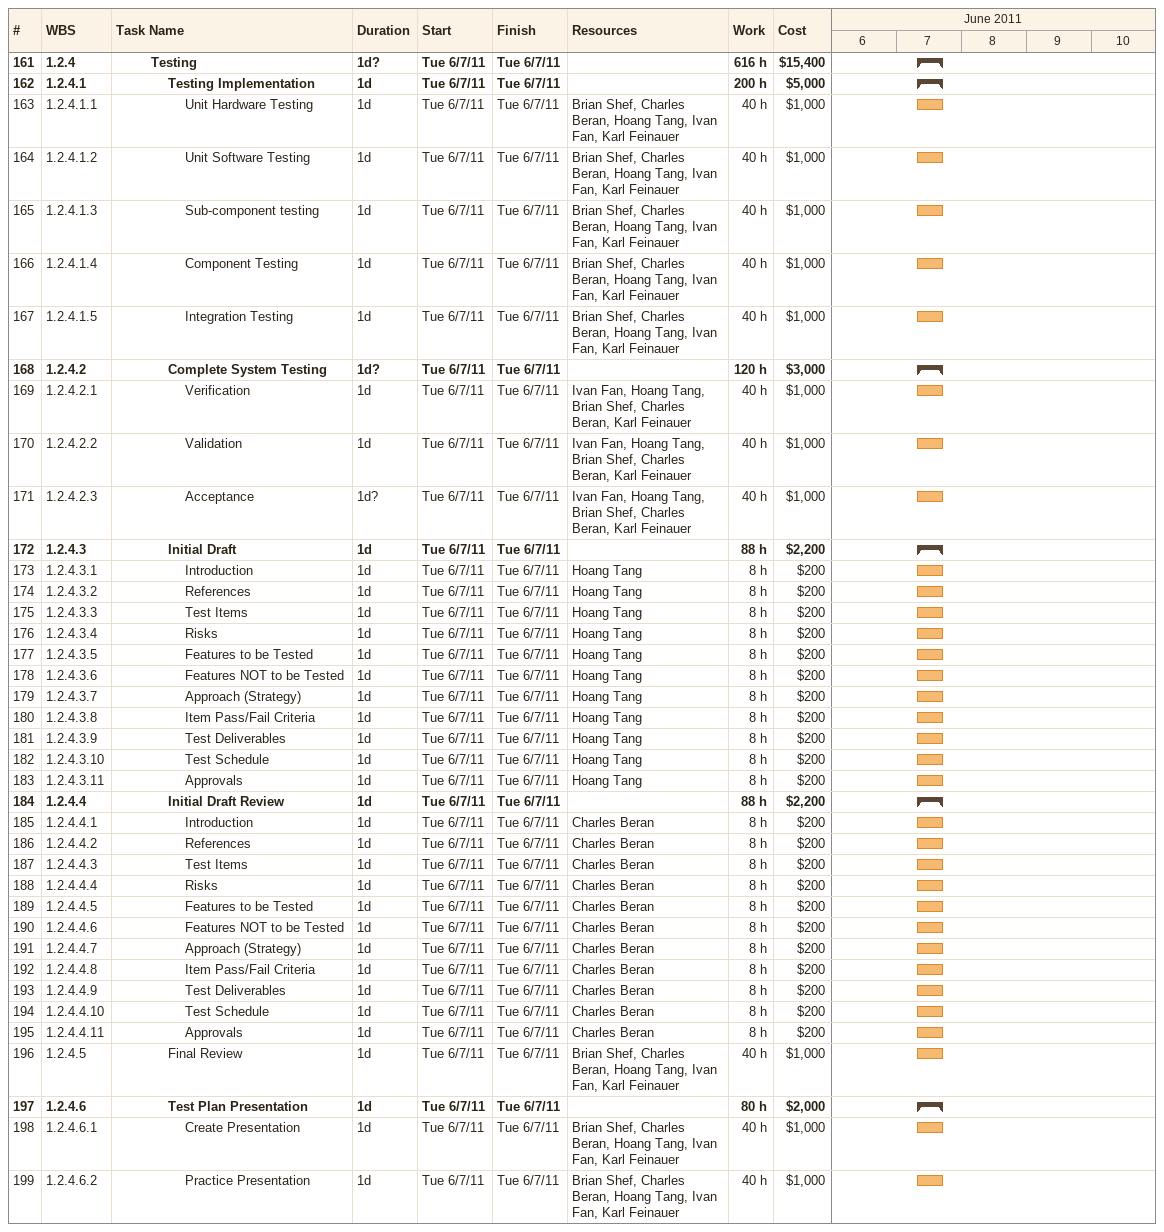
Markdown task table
| ID | WBS | Task | Duration | Start | Finish | Resources | Work (h) | Cost ($) |
|---|---|---|---|---|---|---|---|---|
| 161 | 1.2.4 | **Testing** | 1d? | 2011-06-07 | 2011-06-07 |  | 616 | 15400 |
| 162 | 1.2.4.1 | **Testing Implementation** | 1d | 2011-06-07 | 2011-06-07 |  | 200 | 5000 |
| 163 | 1.2.4.1.1 | Unit Hardware Testing | 1d | 2011-06-07 | 2011-06-07 | Brian Shef, Charles Beran, Hoang Tang, Ivan Fan, Karl Feinauer | 40 | 1000 |
| 164 | 1.2.4.1.2 | Unit Software Testing | 1d | 2011-06-07 | 2011-06-07 | Brian Shef, Charles Beran, Hoang Tang, Ivan Fan, Karl Feinauer | 40 | 1000 |
| 165 | 1.2.4.1.3 | Sub-component testing | 1d | 2011-06-07 | 2011-06-07 | Brian Shef, Charles Beran, Hoang Tang, Ivan Fan, Karl Feinauer | 40 | 1000 |
| 166 | 1.2.4.1.4 | Component Testing | 1d | 2011-06-07 | 2011-06-07 | Brian Shef, Charles Beran, Hoang Tang, Ivan Fan, Karl Feinauer | 40 | 1000 |
| 167 | 1.2.4.1.5 | Integration Testing | 1d | 2011-06-07 | 2011-06-07 | Brian Shef, Charles Beran, Hoang Tang, Ivan Fan, Karl Feinauer | 40 | 1000 |
| 168 | 1.2.4.2 | **Complete System Testing** | 1d? | 2011-06-07 | 2011-06-07 |  | 120 | 3000 |
| 169 | 1.2.4.2.1 | Verification | 1d | 2011-06-07 | 2011-06-07 | Ivan Fan, Hoang Tang, Brian Shef, Charles Beran, Karl Feinauer | 40 | 1000 |
| 170 | 1.2.4.2.2 | Validation | 1d | 2011-06-07 | 2011-06-07 | Ivan Fan, Hoang Tang, Brian Shef, Charles Beran, Karl Feinauer | 40 | 1000 |
| 171 | 1.2.4.2.3 | Acceptance | 1d? | 2011-06-07 | 2011-06-07 | Ivan Fan, Hoang Tang, Brian Shef, Charles Beran, Karl Feinauer | 40 | 1000 |
| 172 | 1.2.4.3 | **Initial Draft** | 1d | 2011-06-07 | 2011-06-07 |  | 88 | 2200 |
| 173 | 1.2.4.3.1 | Introduction | 1d | 2011-06-07 | 2011-06-07 | Hoang Tang | 8 | 200 |
| 174 | 1.2.4.3.2 | References | 1d | 2011-06-07 | 2011-06-07 | Hoang Tang | 8 | 200 |
| 175 | 1.2.4.3.3 | Test Items | 1d | 2011-06-07 | 2011-06-07 | Hoang Tang | 8 | 200 |
| 176 | 1.2.4.3.4 | Risks | 1d | 2011-06-07 | 2011-06-07 | Hoang Tang | 8 | 200 |
| 177 | 1.2.4.3.5 | Features to be Tested | 1d | 2011-06-07 | 2011-06-07 | Hoang Tang | 8 | 200 |
| 178 | 1.2.4.3.6 | Features NOT to be Tested | 1d | 2011-06-07 | 2011-06-07 | Hoang Tang | 8 | 200 |
| 179 | 1.2.4.3.7 | Approach (Strategy) | 1d | 2011-06-07 | 2011-06-07 | Hoang Tang | 8 | 200 |
| 180 | 1.2.4.3.8 | Item Pass/Fail Criteria | 1d | 2011-06-07 | 2011-06-07 | Hoang Tang | 8 | 200 |
| 181 | 1.2.4.3.9 | Test Deliverables | 1d | 2011-06-07 | 2011-06-07 | Hoang Tang | 8 | 200 |
| 182 | 1.2.4.3.10 | Test Schedule | 1d | 2011-06-07 | 2011-06-07 | Hoang Tang | 8 | 200 |
| 183 | 1.2.4.3.11 | Approvals | 1d | 2011-06-07 | 2011-06-07 | Hoang Tang | 8 | 200 |
| 184 | 1.2.4.4 | **Initial Draft Review** | 1d | 2011-06-07 | 2011-06-07 |  | 88 | 2200 |
| 185 | 1.2.4.4.1 | Introduction | 1d | 2011-06-07 | 2011-06-07 | Charles Beran | 8 | 200 |
| 186 | 1.2.4.4.2 | References | 1d | 2011-06-07 | 2011-06-07 | Charles Beran | 8 | 200 |
| 187 | 1.2.4.4.3 | Test Items | 1d | 2011-06-07 | 2011-06-07 | Charles Beran | 8 | 200 |
| 188 | 1.2.4.4.4 | Risks | 1d | 2011-06-07 | 2011-06-07 | Charles Beran | 8 | 200 |
| 189 | 1.2.4.4.5 | Features to be Tested | 1d | 2011-06-07 | 2011-06-07 | Charles Beran | 8 | 200 |
| 190 | 1.2.4.4.6 | Features NOT to be Tested | 1d | 2011-06-07 | 2011-06-07 | Charles Beran | 8 | 200 |
| 191 | 1.2.4.4.7 | Approach (Strategy) | 1d | 2011-06-07 | 2011-06-07 | Charles Beran | 8 | 200 |
| 192 | 1.2.4.4.8 | Item Pass/Fail Criteria | 1d | 2011-06-07 | 2011-06-07 | Charles Beran | 8 | 200 |
| 193 | 1.2.4.4.9 | Test Deliverables | 1d | 2011-06-07 | 2011-06-07 | Charles Beran | 8 | 200 |
| 194 | 1.2.4.4.10 | Test Schedule | 1d | 2011-06-07 | 2011-06-07 | Charles Beran | 8 | 200 |
| 195 | 1.2.4.4.11 | Approvals | 1d | 2011-06-07 | 2011-06-07 | Charles Beran | 8 | 200 |
| 196 | 1.2.4.5 | Final Review | 1d | 2011-06-07 | 2011-06-07 | Brian Shef, Charles Beran, Hoang Tang, Ivan Fan, Karl Feinauer | 40 | 1000 |
| 197 | 1.2.4.6 | **Test Plan Presentation** | 1d | 2011-06-07 | 2011-06-07 |  | 80 | 2000 |
| 198 | 1.2.4.6.1 | Create Presentation | 1d | 2011-06-07 | 2011-06-07 | Brian Shef, Charles Beran, Hoang Tang, Ivan Fan, Karl Feinauer | 40 | 1000 |
| 199 | 1.2.4.6.2 | Practice Presentation | 1d | 2011-06-07 | 2011-06-07 | Brian Shef, Charles Beran, Hoang Tang, Ivan Fan, Karl Feinauer | 40 | 1000 |
